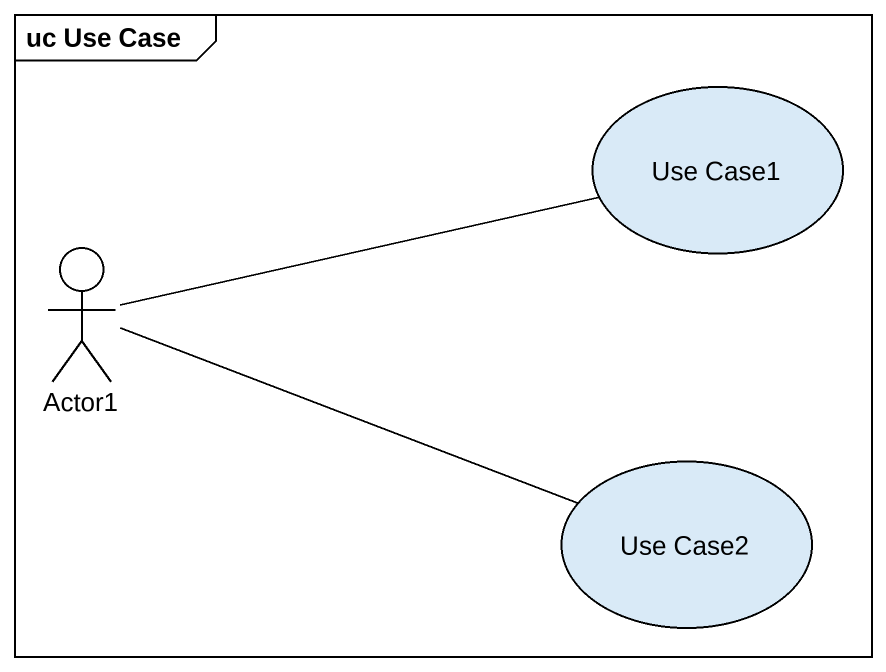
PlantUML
@startuml
mainframe uc Use Case
usecase "Use Case1" as Use_Case1
actor Actor1
usecase "Use Case2" as Use_Case2
Actor1 -right- Use_Case1
Actor1 -right- Use_Case2
@enduml
